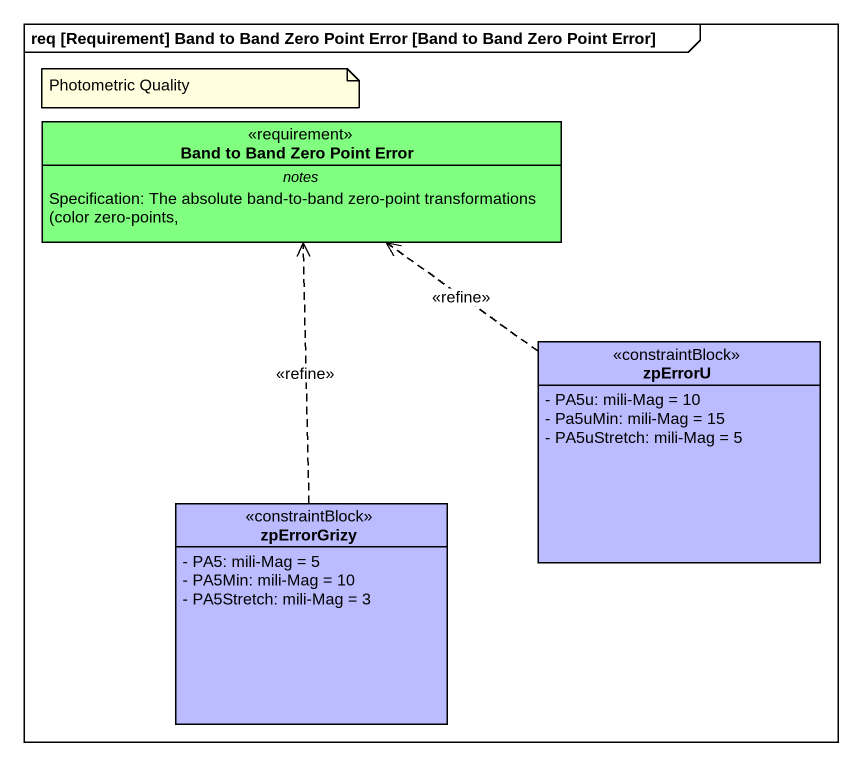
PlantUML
@startuml
mainframe req [Requirement] Band to Band Zero Point Error [Band to Band Zero Point Error]
hide circle
hide empty members
skinparam classAttributeIconSize 0
class "Band to Band Zero Point Error" as Band_to_Band_Zero_Point <<requirement>> #80FF80 {
  -- notes --
  {field} Specification: The absolute band-to-band zero-point transformations (color zero-points,
}
class zpErrorU <<constraintBlock>> #BBBBFF {
  - PA5u: mili-Mag = 10
  - Pa5uMin: mili-Mag = 15
  - PA5uStretch: mili-Mag = 5
}
class zpErrorGrizy <<constraintBlock>> #BBBBFF {
  - PA5: mili-Mag = 5
  - PA5Min: mili-Mag = 10
  - PA5Stretch: mili-Mag = 3
}
zpErrorU .up.> Band_to_Band_Zero_Point : <<refine>>
zpErrorGrizy .up.> Band_to_Band_Zero_Point : <<refine>>
note as N1
  Photometric Quality
end note
@enduml
